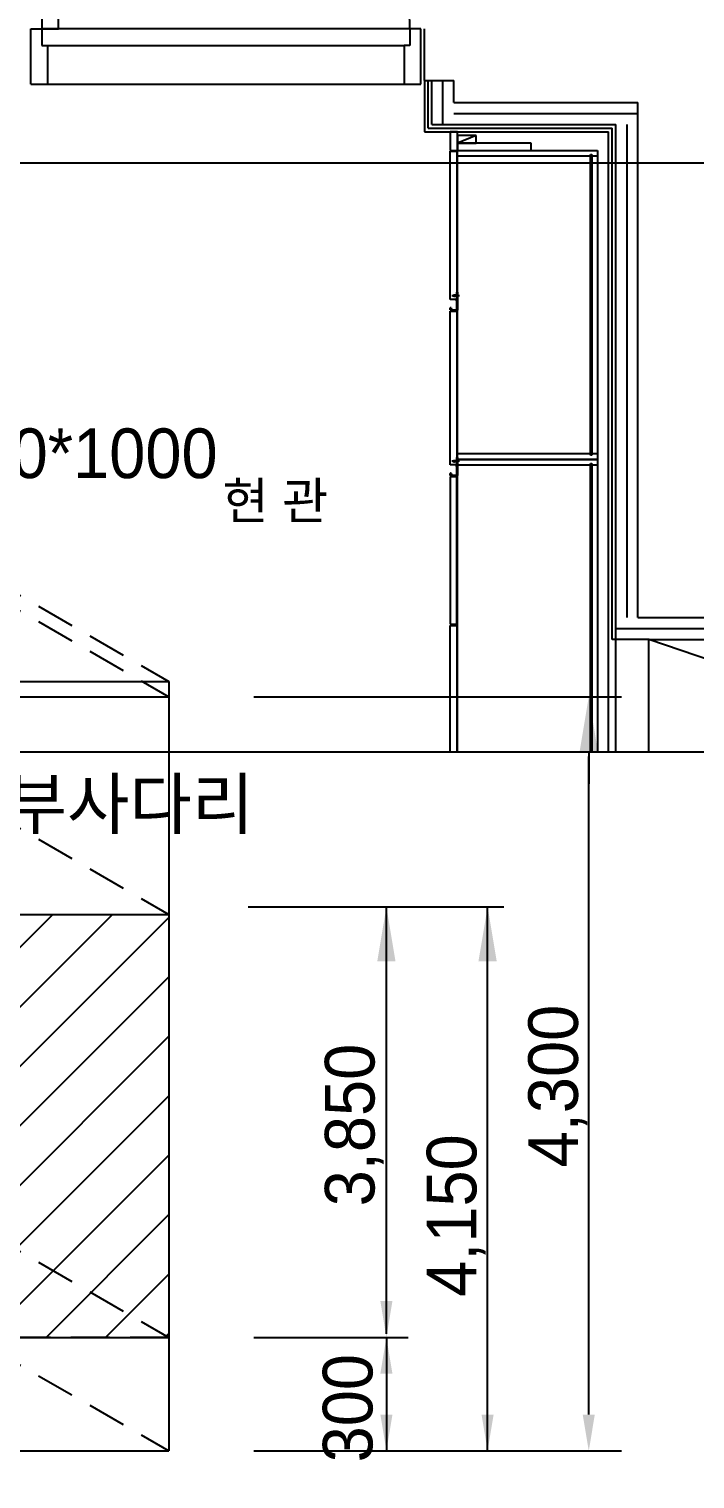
# Model space of a CAD drawing. Header units: millimetres. Extents: x 968909 to 1007504, y 395965 to 423289.
# Drawn here: x 988191 to 990001, y 401967 to 405909 of the extents above; entities that cross this region are included whole.
import ezdxf
from ezdxf.enums import TextEntityAlignment as Align

# ---------------------------------------------------------------- set-up
doc = ezdxf.new("R2010")
doc.units = ezdxf.units.MM
doc.header["$LTSCALE"] = 100
doc.linetypes.add('HID', pattern=[2.3, 1.5, -0.8])
for name, color, linetype in [('1', 1, 'Continuous'), ('l4', 4, 'Continuous'), ('TEX', 3, 'Continuous')]:
    doc.layers.add(name, color=color, linetype=linetype)
doc.styles.add('돋움', font='Dotum.ttf')
doc.styles.add('돋음', font='Dotum.ttf')

msp = doc.modelspace()

# ---------------------------------------------------------------- hatches: boundary and pattern name
at = {"layer": '1'}
h = msp.add_hatch(dxfattribs=at)
h.set_pattern_fill('ANSI31', color=256, scale=36, style=0)
h.set_pattern_definition([(45, (819837.22, -201034.51), (-80.822305, 80.822305), [])])
h.paths.add_polyline_path([(983187.5, 404591.6), (985075.4, 403501.6), (988571.3, 403501.6), (988571.3, 402351.7), (985075.4, 402351.7), (983187.5, 403441.6)])

# ---------------------------------------------------------------- linework, layer by layer
at = {"linetype": 'HID', "ltscale": 0.7}
for p, q in [((986683.4, 405224.8, 54985.4), (988571.3, 404134.8, 54985.4)), ((986683.4, 405183.2, 54985.4), (988571.3, 404093.3, 54985.4)), ((986683.4, 404591.6, 54985.4), (988571.3, 403501.6, 54985.4)), ((986683.4, 403441.6, 54985.4), (988571.3, 402351.7, 54985.4)), ((986683.4, 403132.9, 54985.4), (988571.3, 402043, 54985.4))]:
    msp.add_line(p, q, dxfattribs=at)
at = {"color": 7}
for p, q in [((985075.4, 404134.8, 54985.4), (988571.3, 404134.8, 54985.4)), ((988571.3, 404134.8, 54985.4), (988571.3, 402043, 54985.4)), ((985075.4, 404093.3, 54985.4), (988571.3, 404093.3, 54985.4)), ((988802.4, 404093.3, 54985.4), (989801.7, 404093.3, 54985.4)), ((989712.7, 403944.9, 54985.4), (989712.7, 403856.7, 54985.4)), ((989712.7, 402141.9, 54985.4), (989712.7, 403930.8, 54985.4)), ((989162.7, 402361.2, 54985.4), (989162.7, 403522.4, 54985.4)), ((989437.7, 402043, 54985.4), (989437.7, 403522.4, 54985.4)), ((988802.4, 402351.7, 54985.4), (989221.9, 402351.7, 54985.4)), ((985075.4, 402043, 54985.4), (988571.3, 402043, 54985.4)), ((988802.4, 402043, 54985.4), (989801.7, 402043, 54985.4))]:
    msp.add_line(p, q, dxfattribs=at)
for p, q in [((988787.3, 403522.4, 54985.4), (989481.9, 403522.4, 54985.4)), ((989162.7, 402351.7, 54985.4), (989162.7, 402043, 54985.4))]:
    msp.add_line(p, q)
at = {"linetype": 'Continuous'}
for p, q in [((985075.4, 403501.6, 54985.4), (988571.3, 403501.6, 54985.4)), ((985075.4, 402351.7, 54985.4), (988571.3, 402351.7, 54985.4))]:
    msp.add_line(p, q, dxfattribs=at)
at = {"elevation": 54985.4}
msp.add_lwpolyline([(982029.1, 405545.1), (997615.4, 405545.1), (997615.4, 395965.3), (982029.1, 395965.3)], close=True, dxfattribs=at)
at = {"linetype": 'HID', "ltscale": 0.7, "elevation": 54985.4}
msp.add_lwpolyline([(983187.5, 404591.6), (985075.4, 403501.6), (988571.3, 403501.6), (988571.3, 402351.7), (985075.4, 402351.7), (983187.5, 403441.6), (983187.5, 404591.6)], dxfattribs=at)
at = {"color": 7}
for points in [[(989687.9, 403944.9, 54985.4), (989737.4, 403944.9, 54985.4), (989712.7, 404093.3, 54985.4)], [(989146.2, 402450.5, 54985.4), (989179.1, 402450.5, 54985.4), (989162.7, 402351.7, 54985.4)], [(989146.2, 402252.8, 54985.4), (989179.1, 402252.8, 54985.4), (989162.7, 402351.7, 54985.4)], [(989146.2, 402141.9, 54985.4), (989179.1, 402141.9, 54985.4), (989162.7, 402043, 54985.4)], [(989421.2, 402141.9, 54985.4), (989454.1, 402141.9, 54985.4), (989437.7, 402043, 54985.4)], [(989696.2, 402141.9, 54985.4), (989729.1, 402141.9, 54985.4), (989712.7, 402043, 54985.4)]]:
    msp.add_solid(points, dxfattribs=at)
for points in [[(989137.9, 403374.1, 54985.4), (989187.4, 403374.1, 54985.4), (989162.7, 403522.4, 54985.4)], [(989412.9, 403374.1, 54985.4), (989462.4, 403374.1, 54985.4), (989437.7, 403522.4, 54985.4)]]:
    msp.add_solid(points)
at = {"layer": 'l4'}
for p, q in [((988226.3, 406908.7, 0), (988226.3, 405908.7, 0)), ((988271.3, 405908.7, 0), (988271.3, 406908.7, 0)), ((988196.3, 405908.7, 0), (988226.3, 405908.7, 0)), ((988196.3, 405758.7, 0), (988196.3, 405908.7, 0)), ((989226.3, 405908.7, 0), (988226.3, 405908.7, 0)), ((988226.3, 405908.7, 0), (988226.3, 405863.7, 0)), ((988226.3, 405908.7, 0), (988271.3, 405908.7, 0)), ((989226.3, 405908.7, 0), (989226.3, 405863.7, 0)), ((989256.3, 405908.7, 0), (989226.3, 405908.7, 0)), ((989256.3, 405758.7, 0), (989256.3, 405908.7, 0)), ((989266.3, 405768.7, 54985.4), (989266.3, 405908.7, 54985.4)), ((988226.3, 405863.7, 0), (988241.3, 405863.7, 0)), ((988241.3, 405863.7, 0), (989211.3, 405863.7, 0)), ((988241.3, 405863.7, 0), (988241.3, 405758.7, 0)), ((989226.3, 405863.7, 0), (989211.3, 405863.7, 0)), ((989211.3, 405863.7, 0), (989211.3, 405758.7, 0)), ((989266.3, 405768.7, 0), (989266.3, 405628.7, 0)), ((989266.3, 405768.7, 54985.4), (989346.3, 405768.7, 54985.4)), ((989276.3, 405638.7, 0), (989276.3, 405768.7, 0)), ((989286.3, 405648.7, 0), (989286.3, 405768.7, 0)), ((989316.3, 405648.7, 0), (989316.3, 405768.7, 0)), ((989346.3, 405708.7, 54985.4), (989346.3, 405768.7, 54985.4)), ((988196.3, 405758.7, 0), (988241.3, 405758.7, 0)), ((988241.3, 405758.7, 0), (989211.3, 405758.7, 0)), ((989211.3, 405758.7, 0), (989256.3, 405758.7, 0)), ((989346.3, 405708.7, 54985.4), (989846.3, 405708.7, 54985.4)), ((989846.3, 404308.7, 54985.4), (989846.3, 405708.7, 54985.4)), ((989286.3, 405648.7, 0), (989786.3, 405648.7, 0)), ((989346.3, 405678.7, 0), (989846.3, 405678.7, 0)), ((989786.3, 404248.7, 0), (989786.3, 405648.7, 0)), ((989816.3, 405648.7, 0), (989816.3, 404308.7, 0)), ((989266.3, 405628.7, 0), (989766.3, 405628.7, 0)), ((989276.3, 405638.7, 0), (989776.3, 405638.7, 0)), ((989356.3, 405628.7, 0), (989336.3, 405628.7, 0)), ((989336.3, 405628.7, 0), (989336.3, 405578.7, 0)), ((989356.3, 405578.7, 0), (989356.3, 405628.7, 0)), ((989406.3, 405618.7, 0), (989356.3, 405598.7, 0)), ((989406.3, 405618.7, 0), (989356.3, 405618.7, 0)), ((989356.3, 405618.7, 0), (989356.3, 405598.7, 0)), ((989406.3, 405598.7, 0), (989406.3, 405618.7, 0)), ((989766.3, 403942.8, 0), (989766.3, 405628.7, 0)), ((989776.3, 404248.7, 0), (989776.3, 405638.7, 0)), ((989336.3, 405578.7, 0), (989356.3, 405578.7, 0)), ((989336.3, 405173.6, 0), (989336.3, 405576.7, 0)), ((989336.3, 405576.7, 0), (989354.3, 405576.7, 0)), ((989354.3, 405576.7, 0), (989354.3, 405173.6, 0)), ((989556.3, 405598.7, 0), (989356.3, 405598.7, 0)), ((989356.3, 405598.7, 0), (989356.3, 405578.7, 0)), ((989356.3, 405598.7, 0), (989406.3, 405598.7, 0)), ((989356.3, 405578.7, 0), (989736.3, 405578.7, 0)), ((989356.3, 404738.7, 0), (989356.3, 405578.7, 0)), ((989356.3, 405578.7, 0), (989556.3, 405578.7, 0)), ((989556.3, 405578.7, 0), (989556.3, 405598.7, 0)), ((989717.3, 405567.7, 0), (989721.3, 405567.7, 0)), ((989717.3, 404749.7, 0), (989717.3, 405567.7, 0)), ((989721.3, 405567.7, 0), (989721.3, 404749.7, 0)), ((989736.3, 405578.7, 0), (989736.3, 404738.7, 0)), ((989356.3, 405563.7, 0), (989736.3, 405563.7, 0)), ((989354.3, 405173.6, 0), (989336.3, 405173.6, 0)), ((989361.1, 405183.6, 0), (989340.8, 405183.6, 0)), ((989343.3, 405183.7, 0), (989343.1, 405183.6, 0)), ((989343.1, 405183.6, 0), (989343.4, 405183.5, 0)), ((989344.2, 405184.2, 0), (989343.7, 405183.9, 0)), ((989344, 405183.2, 0), (989344.7, 405182.8, 0)), ((989345.2, 405184.7, 0), (989344.7, 405184.4, 0)), ((989345.9, 405182.5, 0), (989345.4, 405182.5, 0)), ((989346.2, 405184.8, 0), (989345.7, 405184.8, 0)), ((989346.9, 405182.5, 0), (989346.5, 405182.5, 0)), ((989347.2, 405184.8, 0), (989346.7, 405184.8, 0)), ((989348, 405182.5, 0), (989347.5, 405182.5, 0)), ((989348.4, 405184.8, 0), (989347.8, 405184.8, 0)), ((989349.2, 405182.5, 0), (989348.6, 405182.5, 0)), ((989349.5, 405184.8, 0), (989349, 405184.8, 0)), ((989350.3, 405182.5, 0), (989349.7, 405182.5, 0)), ((989350.6, 405184.8, 0), (989350.1, 405184.8, 0)), ((989351.4, 405182.5, 0), (989350.9, 405182.5, 0)), ((989351.8, 405184.8, 0), (989351.2, 405184.8, 0)), ((989355.5, 405182.5, 0), (989352, 405182.5, 0)), ((989352.9, 405184.8, 0), (989352.4, 405184.8, 0)), ((989353, 405173.6, 0), (989354.3, 405173.6, 0)), ((989354.4, 405184.8, 0), (989353.5, 405184.8, 0)), ((989354.3, 405183.9, 0), (989354.3, 405193.6, 0)), ((989354.3, 405193.6, 0), (989355.2, 405193.6, 0)), ((989354.6, 405183.6, 0), (989354.3, 405183.9, 0)), ((989354.3, 405183.3, 0), (989354.6, 405183.6, 0)), ((989354.3, 405173.6, 0), (989354.3, 405183.3, 0)), ((989355.5, 405184.8, 0), (989355, 405184.8, 0)), ((989355.5, 405193.3, 0), (989355.5, 405144.6, 0)), ((989355.5, 405183.6, 0), (989355.5, 405186.1, 0)), ((989355.5, 405186.1, 0), (989356, 405186.1, 0)), ((989355.5, 405184.8, 0), (989355.5, 405182.5, 0)), ((989355.5, 405183.6, 0), (989355.5, 405181.1, 0)), ((989355.5, 405181.1, 0), (989356, 405181.1, 0)), ((989356, 405183.6, 0), (989356, 405186.1, 0)), ((989356, 405183.6, 0), (989356, 405181.1, 0)), ((989356.4, 405183.6, 0), (989357, 405183.9, 0)), ((989357, 405183.3, 0), (989356.4, 405183.6, 0)), ((989336.3, 405145.6, 0), (989336.3, 405150.6, 0)), ((989336.3, 404723.6, 0), (989336.3, 405141.7, 0)), ((989336.3, 405141.7, 0), (989354.3, 405141.7, 0)), ((989337.3, 405151.6, 0), (989337.5, 405151.6, 0)), ((989354.5, 405143.6, 0), (989338.3, 405143.6, 0)), ((989338.5, 405150.8, 0), (989339.2, 405146.7, 0)), ((989340.6, 405145.4, 0), (989351.7, 405145.4, 0)), ((989353.7, 405147.4, 0), (989353.7, 405166.6, 0)), ((989354.3, 405141.7, 0), (989354.3, 404723.6, 0)), ((989354.3, 404733.9, 0), (989354.3, 404743.6, 0)), ((989354.3, 404743.6, 0), (989355.2, 404743.6, 0)), ((989355.5, 404743.3, 0), (989355.5, 404694.6, 0)), ((989736.3, 404753.7, 0), (989356.3, 404753.7, 0)), ((989356.3, 404738.7, 0), (989736.3, 404738.7, 0)), ((989356.3, 403942.8, 0), (989356.3, 404738.7, 0)), ((989356.3, 404738.7, 0), (989736.3, 404738.7, 0)), ((989736.3, 404738.7, 0), (989356.3, 404738.7, 0)), ((989721.3, 404749.7, 0), (989717.3, 404749.7, 0)), ((989736.3, 404738.7, 0), (989736.3, 403942.8, 0)), ((989354.3, 404723.6, 0), (989336.3, 404723.6, 0)), ((989336.3, 404695.6, 0), (989336.3, 404700.6, 0)), ((989337.3, 404701.6, 0), (989337.5, 404701.6, 0)), ((989338.5, 404700.8, 0), (989339.2, 404696.7, 0)), ((989361.1, 404733.6, 0), (989340.8, 404733.6, 0)), ((989343.3, 404733.7, 0), (989343.1, 404733.6, 0)), ((989343.1, 404733.6, 0), (989343.4, 404733.5, 0)), ((989344.2, 404734.2, 0), (989343.7, 404733.9, 0)), ((989344, 404733.2, 0), (989344.7, 404732.8, 0)), ((989345.2, 404734.7, 0), (989344.7, 404734.4, 0)), ((989345.9, 404732.5, 0), (989345.4, 404732.5, 0)), ((989346.2, 404734.8, 0), (989345.7, 404734.8, 0)), ((989346.9, 404732.5, 0), (989346.5, 404732.5, 0)), ((989347.2, 404734.8, 0), (989346.7, 404734.8, 0)), ((989348, 404732.5, 0), (989347.5, 404732.5, 0)), ((989348.4, 404734.8, 0), (989347.8, 404734.8, 0)), ((989349.2, 404732.5, 0), (989348.6, 404732.5, 0)), ((989349.5, 404734.8, 0), (989349, 404734.8, 0)), ((989350.3, 404732.5, 0), (989349.7, 404732.5, 0)), ((989350.6, 404734.8, 0), (989350.1, 404734.8, 0)), ((989351.4, 404732.5, 0), (989350.9, 404732.5, 0)), ((989351.8, 404734.8, 0), (989351.2, 404734.8, 0)), ((989355.5, 404732.5, 0), (989352, 404732.5, 0)), ((989352.9, 404734.8, 0), (989352.4, 404734.8, 0)), ((989353, 404723.6, 0), (989354.3, 404723.6, 0)), ((989354.4, 404734.8, 0), (989353.5, 404734.8, 0)), ((989353.7, 404697.4, 0), (989353.7, 404716.6, 0)), ((989354.6, 404733.6, 0), (989354.3, 404733.9, 0)), ((989354.3, 404733.3, 0), (989354.6, 404733.6, 0)), ((989354.3, 404723.6, 0), (989354.3, 404733.3, 0)), ((989355.5, 404734.8, 0), (989355, 404734.8, 0)), ((989355.5, 404733.6, 0), (989355.5, 404736.1, 0)), ((989355.5, 404736.1, 0), (989356, 404736.1, 0)), ((989355.5, 404734.8, 0), (989355.5, 404732.5, 0)), ((989355.5, 404733.6, 0), (989355.5, 404731.1, 0)), ((989355.5, 404731.1, 0), (989356, 404731.1, 0)), ((989356, 404733.6, 0), (989356, 404736.1, 0)), ((989356, 404733.6, 0), (989356, 404731.1, 0)), ((989356.3, 404723.7, 0), (989736.3, 404723.7, 0)), ((989356.4, 404733.6, 0), (989357, 404733.9, 0)), ((989357, 404733.3, 0), (989356.4, 404733.6, 0)), ((989717.3, 404727.7, 0), (989721.3, 404727.7, 0)), ((989717.3, 403942.8, 0), (989717.3, 404727.7, 0)), ((989721.3, 404727.7, 0), (989721.3, 403942.8, 0)), ((989354.3, 404691.6, 0), (989336.3, 404691.6, 0)), ((989336.3, 404691.6, 0), (989336.3, 404290.7, 0)), ((989354.5, 404693.6, 0), (989338.3, 404693.6, 0)), ((989340.6, 404695.4, 0), (989351.7, 404695.4, 0)), ((989354.3, 404290.7, 0), (989354.3, 404691.6, 0)), ((989846.3, 404308.7, 54985.4), (991966.3, 404308.7, 54985.4)), ((989336.3, 404290.7, 0), (989354.3, 404290.7, 0)), ((989336.3, 403942.8, 0), (989336.3, 404286.7, 0)), ((989336.3, 404286.7, 0), (989354.3, 404286.7, 0)), ((989354.3, 404286.7, 0), (989354.3, 403942.8, 0)), ((989786.3, 404278.7, 0), (991876.3, 404278.7, 0)), ((989786.3, 404248.7, 0), (989776.3, 404248.7, 0)), ((989786.3, 403942.8, 0), (989786.3, 404248.7, 0)), ((989876.3, 404248.7, 0), (989786.3, 404248.7, 0)), ((989876.3, 404248.7, 0), (991876.3, 404248.7, 0)), ((990775.9, 403942.8, 0), (989876.3, 404248.7, 0)), ((989876.3, 403942.8, 0), (989876.3, 404248.7, 0))]:
    msp.add_line(p, q, dxfattribs=at)
at = {"layer": 'l4', "elevation": 54985.4}
msp.add_lwpolyline([(972899.6, 420465.4), (1001940.9, 420465.4), (1001940.9, 403942.8), (972899.6, 403942.8)], close=True, dxfattribs=at)
at = {"layer": 'l4'}
for centre, radius, start, end in [((988226.3, 405908.7, 0), 1000, 0, 90), ((989345.5, 405182.2, 0), 2.64, 138.4173, 145.4861), ((989343.3, 405183.7, 0), 0.0741, 19.245, 98.3292), ((989379.4, 405194.8, 0), 37.7, 197.208, 197.5651), ((989345.6, 405184.8, 0), 2.53, 213.0258, 224.05), ((989343.7, 405184.2, 0), 0.29, 226.7385, 258.4595), ((989343.3, 405183.9, 0), 0.222, 1.7332, 18.5847), ((989343.5, 405184, 0), 0.0219, 48.5871, 143.9417), ((989345.6, 405184, 0), 2.09, 181.0515, 201.9033), ((989347.8, 405184.9, 0), 4.25, 193.523, 202.6398), ((989344.3, 405183.4, 0), 0.658, 203.4789, 214.209), ((989343.8, 405183.1, 0), 0.0219, 212.17, 307.5246), ((989343.4, 405183.7, 0), 0.766, 298.1286, 314.6055), ((989344.2, 405183.5, 0), 0.413, 219.6379, 234.7792), ((989346.7, 405182.3, 0), 3.14, 135.0147, 142.8638), ((989344.2, 405184.1, 0), 0.0996, 32.2014, 75.28), ((989389.4, 405197.6, 0), 47.1, 196.6282, 198.3072), ((989357.4, 405186.1, 0), 13, 187.231, 195.3461), ((989345.2, 405185.9, 0), 1.6, 242.5006, 249.1706), ((989344.5, 405184.5, 0), 0.0274, 40.3056, 135.6602), ((989356.1, 405187, 0), 11.7, 192.6422, 199.3353), ((989350.1, 405185.4, 0), 5.98, 205.8543, 211.4831), ((989346.6, 405183.1, 0), 1.8, 191.5474, 202.6161), ((989345.2, 405182.5, 0), 0.274, 198.946, 211.3213), ((989347.4, 405183.9, 0), 2.49, 199.6727, 214.0503), ((989344.5, 405183.8, 0), 1.61, 287.0142, 302.6927), ((989345, 405182.3, 0), 0.0274, 212.17, 307.5246), ((989347.4, 405182.4, 0), 3.14, 126.8791, 134.7481), ((989345.2, 405184.6, 0), 0.0453, 48.2383, 80.6468), ((989345.1, 405184.5, 0), 0.185, 30.5872, 55.7758), ((989344.5, 405184.1, 0), 0.907, 13.8562, 30.9069), ((989390.6, 405197.6, 0), 47.1, 196.3718, 198.7404), ((989345.5, 405182.7, 0), 0.181, 217.649, 248.8398), ((989345.5, 405184.9, 0), 0.0274, 32.17, 127.5246), ((989346.1, 405185.4, 0), 0.707, 217.5454, 239.3813), ((989345.3, 405184.8, 0), 0.274, 18.946, 31.3213), ((989341.1, 405183.9, 0), 4.54, 7.6099, 11.9688), ((989357.4, 405185.9, 0), 11.9, 186.4534, 195.5423), ((989357.2, 405186.8, 0), 11.6, 190.2097, 198.6604), ((989343.9, 405181, 0), 2.5, 27.6343, 36.5798), ((989347.2, 405184, 0), 1.41, 124.0207, 146.0817), ((989348.3, 405183.1, 0), 2.41, 190.1774, 202.2435), ((989346.2, 405182.2, 0), 0.0274, 212.17, 307.5246), ((989346.4, 405182.3, 0), 0.274, 198.946, 211.3213), ((989346, 405184.6, 0), 0.235, 27.3429, 36.48), ((989344.9, 405184.1, 0), 1.41, 13.1889, 28.003), ((989348.6, 405184, 0), 2.58, 200.8574, 213.7621), ((989344.7, 405183.7, 0), 2.2, 313.7829, 326.7419), ((989391.5, 405197.7, 0), 47.1, 196.3718, 198.7404), ((989346.4, 405185.1, 0), 0.0274, 32.17, 127.5246), ((989346.6, 405182.7, 0), 0.195, 218.8211, 238.7844), ((989344.1, 405184.4, 0), 2.51, 3.5644, 14.972), ((989346.2, 405185, 0), 0.274, 18.946, 31.3213), ((989348.8, 405186.5, 0), 2.66, 210.3355, 219.0204), ((989346.5, 405182.6, 0), 0.0453, 228.2383, 260.6468), ((989359.5, 405186.2, 0), 13, 187.0368, 195.3461), ((989358.2, 405187, 0), 11.7, 190.9113, 199.3353), ((989349.3, 405183.3, 0), 2.47, 192.5382, 204.455), ((989344.8, 405180.9, 0), 2.66, 30.3355, 39.0204), ((989349.7, 405184.1, 0), 2.77, 200.0249, 212.4635), ((989347.4, 405182.3, 0), 0.274, 198.946, 211.3213), ((989347.1, 405182.2, 0), 0.0274, 212.17, 307.5246), ((989349.4, 405182.6, 0), 3.14, 126.8791, 136.1819), ((989347.2, 405184.8, 0), 0.0453, 48.2383, 80.6468), ((989345.9, 405183.7, 0), 1.92, 309.8197, 323.7041), ((989347.1, 405184.6, 0), 0.235, 27.3429, 47.4419), ((989346.1, 405184.1, 0), 1.41, 13.1889, 28.003), ((989392.6, 405197.7, 0), 47.1, 196.3718, 198.7404), ((989347.7, 405182.8, 0), 0.287, 210.0693, 226.5252), ((989347.5, 405182.6, 0), 0.0453, 228.2383, 260.6468), ((989347.6, 405185.1, 0), 0.0274, 32.17, 127.5246), ((989345.2, 405184.4, 0), 2.51, 3.5644, 14.972), ((989347.4, 405185, 0), 0.274, 18.946, 31.3213), ((989349.9, 405186.5, 0), 2.66, 210.3355, 219.0204), ((989360.6, 405186.2, 0), 13, 187.0368, 195.3461), ((989359.3, 405187, 0), 11.7, 190.9113, 199.3353), ((989346, 405180.9, 0), 2.66, 30.3355, 39.0204), ((989350.5, 405183.3, 0), 2.47, 192.5382, 204.455), ((989348.5, 405182.3, 0), 0.274, 198.946, 211.3213), ((989350.6, 405182.6, 0), 3.14, 126.8791, 136.1819), ((989350.9, 405184.1, 0), 2.77, 200.0249, 212.4635), ((989347.1, 405183.7, 0), 1.92, 309.8197, 323.7041), ((989348.3, 405182.2, 0), 0.0274, 212.17, 307.5246), ((989348.2, 405184.6, 0), 0.235, 27.3429, 47.4419), ((989348.4, 405184.8, 0), 0.0453, 48.2383, 80.6468), ((989347.2, 405184.1, 0), 1.41, 13.1889, 28.003), ((989348.8, 405182.8, 0), 0.287, 210.0693, 226.5252), ((989393.8, 405197.7, 0), 47.1, 196.3718, 198.7404), ((989348.6, 405182.6, 0), 0.0453, 228.2383, 260.6468), ((989348.7, 405185.1, 0), 0.0274, 32.17, 127.5246), ((989348.5, 405185, 0), 0.274, 18.946, 31.3213), ((989351, 405186.5, 0), 2.66, 210.3355, 219.0204), ((989346.3, 405184.4, 0), 2.51, 3.5644, 14.972), ((989361.7, 405186.2, 0), 13, 187.0368, 195.3461), ((989360.4, 405187, 0), 11.7, 190.9113, 199.3353), ((989351.6, 405183.3, 0), 2.47, 192.5382, 204.455), ((989347.1, 405180.9, 0), 2.66, 30.3355, 39.0204), ((989351.7, 405182.6, 0), 3.14, 126.8791, 136.1819), ((989352, 405184.1, 0), 2.77, 200.0249, 212.4635), ((989348.2, 405183.7, 0), 1.92, 309.8197, 323.7041), ((989349.6, 405182.3, 0), 0.274, 198.946, 211.3213), ((989349.4, 405182.2, 0), 0.0274, 212.17, 307.5246), ((989349.4, 405184.6, 0), 0.235, 27.3429, 47.4419), ((989349.5, 405184.8, 0), 0.0453, 48.2383, 80.6468), ((989348.3, 405184.1, 0), 1.41, 13.1889, 28.003), ((989394.9, 405197.7, 0), 47.1, 196.3718, 198.7404), ((989349.9, 405182.8, 0), 0.287, 210.0693, 226.5252), ((989349.8, 405182.6, 0), 0.0453, 228.2383, 260.6468), ((989349.8, 405185.1, 0), 0.0274, 32.17, 127.5246), ((989347.5, 405184.4, 0), 2.51, 3.5644, 14.972), ((989349.6, 405185, 0), 0.274, 18.946, 31.3213), ((989352.2, 405186.5, 0), 2.66, 210.3355, 219.0204), ((989362.9, 405186.2, 0), 13, 187.0368, 195.3461), ((989361.6, 405187, 0), 11.7, 190.9113, 199.3353), ((989352.7, 405183.3, 0), 2.47, 192.5382, 204.455), ((989348.2, 405180.9, 0), 2.66, 30.3355, 39.0204), ((989353.2, 405184.1, 0), 2.77, 200.0249, 212.4635), ((989350.8, 405182.3, 0), 0.274, 198.946, 211.3213), ((989350.5, 405182.2, 0), 0.0274, 212.17, 307.5246), ((989352.8, 405182.6, 0), 3.14, 126.8791, 136.1819), ((989350.6, 405184.8, 0), 0.0453, 48.2383, 80.6468), ((989349.3, 405183.7, 0), 1.92, 309.8197, 323.7041), ((989350.5, 405184.6, 0), 0.235, 27.3429, 47.4419), ((989349.5, 405184.1, 0), 1.41, 13.1889, 28.003), ((989396, 405197.7, 0), 47.1, 196.3718, 198.7404), ((989351.1, 405182.8, 0), 0.287, 210.0693, 226.5252), ((989350.9, 405182.6, 0), 0.0453, 228.2383, 260.6468), ((989353.3, 405186.5, 0), 2.66, 210.3355, 219.0204), ((989350.8, 405185, 0), 0.274, 18.946, 31.3213), ((989348.6, 405184.4, 0), 2.51, 3.5644, 14.972), ((989351, 405185.1, 0), 0.0274, 32.17, 127.5246), ((989364, 405186.2, 0), 13, 187.0368, 195.3461), ((989362.7, 405187, 0), 11.7, 190.9113, 199.3353), ((989349.4, 405180.9, 0), 2.66, 30.3355, 39.0204), ((989353.9, 405183.3, 0), 2.47, 192.5382, 204.455), ((989351.9, 405182.3, 0), 0.274, 198.946, 211.3213), ((989354, 405182.6, 0), 3.14, 126.8791, 136.1819), ((989354.3, 405184.1, 0), 2.77, 200.0249, 212.4635), ((989350.5, 405183.7, 0), 1.92, 309.8197, 323.7041), ((989351.7, 405182.2, 0), 0.0274, 212.17, 307.5246), ((989351.8, 405184.8, 0), 0.0453, 48.2383, 80.6468), ((989351.6, 405184.6, 0), 0.235, 27.3429, 47.4419), ((989350.6, 405184.1, 0), 1.41, 13.1889, 28.003), ((989352.2, 405182.8, 0), 0.287, 210.0693, 226.5252), ((989397.2, 405197.7, 0), 47.1, 196.3718, 198.7404), ((989352, 405182.6, 0), 0.0453, 228.2383, 260.6468), ((989354.4, 405186.5, 0), 2.66, 210.3355, 219.0204), ((989351.9, 405185, 0), 0.274, 18.946, 31.3213), ((989352.1, 405185.1, 0), 0.0274, 32.17, 127.5246), ((989349.7, 405184.4, 0), 2.51, 3.5644, 14.972), ((989365.1, 405186.2, 0), 13, 187.0368, 195.3461), ((989363.8, 405187, 0), 11.7, 190.9113, 199.3353), ((989355, 405183.3, 0), 2.47, 192.5382, 204.455), ((989350.5, 405180.9, 0), 2.66, 30.3355, 39.0204), ((989355.4, 405184.1, 0), 2.77, 200.0249, 212.4635), ((989351.6, 405183.7, 0), 1.92, 309.8197, 323.7041), ((989353, 405182.3, 0), 0.274, 198.946, 211.3213), ((989352.8, 405182.2, 0), 0.0274, 212.17, 307.5246), ((989355.1, 405182.6, 0), 3.14, 126.8791, 136.1819), ((989352.9, 405184.8, 0), 0.0453, 48.2383, 80.6468), ((989352.8, 405184.6, 0), 0.235, 27.3429, 47.4419), ((989351.7, 405184.1, 0), 1.41, 13.1889, 28.003), ((989323.7, 405167.2, 0), 30, 358.9773, 12.4439), ((989398.3, 405197.7, 0), 47.1, 196.3718, 198.7404), ((989353.3, 405182.8, 0), 0.287, 210.0693, 226.5252), ((989353.2, 405182.6, 0), 0.0453, 228.2383, 260.6468), ((989353.3, 405185.1, 0), 0.0274, 32.17, 127.5246), ((989355.6, 405186.5, 0), 2.66, 210.3355, 219.0204), ((989353, 405185, 0), 0.274, 18.946, 31.3213), ((989350.9, 405184.4, 0), 2.51, 3.5644, 14.972), ((989366.3, 405186.2, 0), 13, 187.0368, 195.3461), ((989365, 405187, 0), 11.7, 190.9113, 199.3353), ((989356.2, 405183.3, 0), 2.47, 192.5382, 204.455), ((989351.6, 405180.9, 0), 2.66, 30.3355, 39.0204), ((989354.2, 405182.3, 0), 0.274, 198.946, 211.3213), ((989354, 405182.2, 0), 0.0274, 212.17, 307.5246), ((989356.6, 405184.1, 0), 2.77, 200.0249, 212.4635), ((989352.7, 405183.7, 0), 1.92, 309.8197, 323.7041), ((989354.5, 405182.8, 0), 0.287, 210.0693, 226.5252), ((989354.3, 405182.6, 0), 0.0453, 228.2383, 260.6468), ((989356.6, 405182.6, 0), 3.14, 126.8791, 136.1819), ((989354.4, 405184.8, 0), 0.0453, 48.2383, 80.6468), ((989354.3, 405184.6, 0), 0.235, 27.3429, 47.4419), ((989352.7, 405183.6, 0), 2.05, 21.6473, 31.9765), ((989354.7, 405185.1, 0), 0.0274, 32.17, 127.5246), ((989325.2, 405171.8, 0), 32, 20.8808, 23.0667), ((989357.1, 405186.5, 0), 2.66, 210.3355, 219.0204), ((989354.5, 405185, 0), 0.274, 18.946, 31.3213), ((989352.4, 405184.4, 0), 2.51, 3.5644, 14.972), ((989367.8, 405186.2, 0), 13, 187.0368, 192.9617), ((989345.6, 405183.4, 0), 9.48, 359.4206, 8.7578), ((989355.2, 405193.3, 0), 0.3, 360, 90), ((989353.6, 405183.6, 0), 3.43, 4.5021, 45.963), ((989353.6, 405183.6, 0), 3.43, 314.037, 355.4979), ((989337.3, 405150.6, 0), 1, 90, 180), ((989338.3, 405145.6, 0), 2, 180, 270), ((989337.5, 405150.6, 0), 1, 9.4623, 90), ((989340.6, 405146.9, 0), 1.5, 189.4623, 270), ((989351.7, 405147.4, 0), 2, 270, 0), ((989354.5, 405144.6, 0), 1, 270, 0), ((989355.2, 404743.3, 0), 0.3, 360, 90), ((989337.3, 404700.6, 0), 1, 90, 180), ((989337.5, 404700.6, 0), 1, 9.4623, 90), ((989345.5, 404732.2, 0), 2.64, 138.4173, 145.4861), ((989343.3, 404733.7, 0), 0.0741, 19.245, 98.3292), ((989379.4, 404744.8, 0), 37.7, 197.208, 197.5651), ((989345.6, 404734.8, 0), 2.53, 213.0258, 224.05), ((989343.7, 404734.2, 0), 0.29, 226.7385, 258.4595), ((989343.3, 404733.9, 0), 0.222, 1.7332, 18.5847), ((989343.5, 404734, 0), 0.0219, 48.5871, 143.9417), ((989345.6, 404734, 0), 2.09, 181.0515, 201.9033), ((989347.8, 404734.9, 0), 4.25, 193.523, 202.6398), ((989344.3, 404733.4, 0), 0.658, 203.4789, 214.209), ((989343.8, 404733.1, 0), 0.0219, 212.17, 307.5246), ((989343.4, 404733.7, 0), 0.766, 298.1286, 314.6055), ((989344.2, 404733.5, 0), 0.413, 219.6379, 234.7792), ((989346.7, 404732.3, 0), 3.14, 135.0147, 142.8638), ((989344.2, 404734.1, 0), 0.0996, 32.2014, 75.28), ((989389.4, 404747.6, 0), 47.1, 196.6282, 198.3072), ((989357.4, 404736.1, 0), 13, 187.231, 195.3461), ((989345.2, 404735.9, 0), 1.6, 242.5006, 249.1706), ((989344.5, 404734.5, 0), 0.0274, 40.3056, 135.6602), ((989356.1, 404737, 0), 11.7, 192.6422, 199.3353), ((989350.1, 404735.4, 0), 5.98, 205.8543, 211.4831), ((989346.6, 404733.1, 0), 1.8, 191.5474, 202.6161), ((989345.2, 404732.5, 0), 0.274, 198.946, 211.3213), ((989347.4, 404733.9, 0), 2.49, 199.6727, 214.0503), ((989344.5, 404733.8, 0), 1.61, 287.0142, 302.6927), ((989345, 404732.3, 0), 0.0274, 212.17, 307.5246), ((989347.4, 404732.4, 0), 3.14, 126.8791, 134.7481), ((989345.2, 404734.6, 0), 0.0453, 48.2383, 80.6468), ((989345.1, 404734.5, 0), 0.185, 30.5872, 55.7758), ((989344.5, 404734.1, 0), 0.907, 13.8562, 30.9069), ((989390.6, 404747.6, 0), 47.1, 196.3718, 198.7404), ((989345.5, 404732.7, 0), 0.181, 217.649, 248.8398), ((989345.5, 404734.9, 0), 0.0274, 32.17, 127.5246), ((989346.1, 404735.4, 0), 0.707, 217.5454, 239.3813), ((989345.3, 404734.8, 0), 0.274, 18.946, 31.3213), ((989341.1, 404733.9, 0), 4.54, 7.6099, 11.9688), ((989357.4, 404735.9, 0), 11.9, 186.4534, 195.5423), ((989357.2, 404736.8, 0), 11.6, 190.2097, 198.6604), ((989343.9, 404731, 0), 2.5, 27.6343, 36.5798), ((989347.2, 404734, 0), 1.41, 124.0207, 146.0817), ((989348.3, 404733.1, 0), 2.41, 190.1774, 202.2435), ((989346.2, 404732.2, 0), 0.0274, 212.17, 307.5246), ((989346.4, 404732.3, 0), 0.274, 198.946, 211.3213), ((989346, 404734.6, 0), 0.235, 27.3429, 36.48), ((989344.9, 404734.1, 0), 1.41, 13.1889, 28.003), ((989348.6, 404734, 0), 2.58, 200.8574, 213.7621), ((989344.7, 404733.7, 0), 2.2, 313.7829, 326.7419), ((989391.5, 404747.7, 0), 47.1, 196.3718, 198.7404), ((989346.4, 404735.1, 0), 0.0274, 32.17, 127.5246), ((989346.6, 404732.7, 0), 0.195, 218.8211, 238.7844), ((989344.1, 404734.4, 0), 2.51, 3.5644, 14.972), ((989346.2, 404735, 0), 0.274, 18.946, 31.3213), ((989348.8, 404736.5, 0), 2.66, 210.3355, 219.0204), ((989346.5, 404732.6, 0), 0.0453, 228.2383, 260.6468), ((989359.5, 404736.2, 0), 13, 187.0368, 195.3461), ((989358.2, 404737, 0), 11.7, 190.9113, 199.3353), ((989349.3, 404733.3, 0), 2.47, 192.5382, 204.455), ((989344.8, 404730.9, 0), 2.66, 30.3355, 39.0204), ((989349.7, 404734.1, 0), 2.77, 200.0249, 212.4635), ((989347.4, 404732.3, 0), 0.274, 198.946, 211.3213), ((989347.1, 404732.2, 0), 0.0274, 212.17, 307.5246), ((989349.4, 404732.6, 0), 3.14, 126.8791, 136.1819), ((989347.2, 404734.8, 0), 0.0453, 48.2383, 80.6468), ((989345.9, 404733.7, 0), 1.92, 309.8197, 323.7041), ((989347.1, 404734.6, 0), 0.235, 27.3429, 47.4419), ((989346.1, 404734.1, 0), 1.41, 13.1889, 28.003), ((989392.6, 404747.7, 0), 47.1, 196.3718, 198.7404), ((989347.7, 404732.8, 0), 0.287, 210.0693, 226.5252), ((989347.5, 404732.6, 0), 0.0453, 228.2383, 260.6468), ((989347.6, 404735.1, 0), 0.0274, 32.17, 127.5246), ((989345.2, 404734.4, 0), 2.51, 3.5644, 14.972), ((989347.4, 404735, 0), 0.274, 18.946, 31.3213), ((989349.9, 404736.5, 0), 2.66, 210.3355, 219.0204), ((989360.6, 404736.2, 0), 13, 187.0368, 195.3461), ((989359.3, 404737, 0), 11.7, 190.9113, 199.3353), ((989346, 404730.9, 0), 2.66, 30.3355, 39.0204), ((989350.5, 404733.3, 0), 2.47, 192.5382, 204.455), ((989348.5, 404732.3, 0), 0.274, 198.946, 211.3213), ((989350.6, 404732.6, 0), 3.14, 126.8791, 136.1819), ((989350.9, 404734.1, 0), 2.77, 200.0249, 212.4635), ((989347.1, 404733.7, 0), 1.92, 309.8197, 323.7041), ((989348.3, 404732.2, 0), 0.0274, 212.17, 307.5246), ((989348.2, 404734.6, 0), 0.235, 27.3429, 47.4419), ((989348.4, 404734.8, 0), 0.0453, 48.2383, 80.6468), ((989347.2, 404734.1, 0), 1.41, 13.1889, 28.003), ((989348.8, 404732.8, 0), 0.287, 210.0693, 226.5252), ((989393.8, 404747.7, 0), 47.1, 196.3718, 198.7404), ((989348.6, 404732.6, 0), 0.0453, 228.2383, 260.6468), ((989348.7, 404735.1, 0), 0.0274, 32.17, 127.5246), ((989348.5, 404735, 0), 0.274, 18.946, 31.3213), ((989351, 404736.5, 0), 2.66, 210.3355, 219.0204), ((989346.3, 404734.4, 0), 2.51, 3.5644, 14.972), ((989361.7, 404736.2, 0), 13, 187.0368, 195.3461), ((989360.4, 404737, 0), 11.7, 190.9113, 199.3353), ((989351.6, 404733.3, 0), 2.47, 192.5382, 204.455), ((989347.1, 404730.9, 0), 2.66, 30.3355, 39.0204), ((989351.7, 404732.6, 0), 3.14, 126.8791, 136.1819), ((989352, 404734.1, 0), 2.77, 200.0249, 212.4635), ((989348.2, 404733.7, 0), 1.92, 309.8197, 323.7041), ((989349.6, 404732.3, 0), 0.274, 198.946, 211.3213), ((989349.4, 404732.2, 0), 0.0274, 212.17, 307.5246), ((989349.4, 404734.6, 0), 0.235, 27.3429, 47.4419), ((989349.5, 404734.8, 0), 0.0453, 48.2383, 80.6468), ((989348.3, 404734.1, 0), 1.41, 13.1889, 28.003), ((989394.9, 404747.7, 0), 47.1, 196.3718, 198.7404), ((989349.9, 404732.8, 0), 0.287, 210.0693, 226.5252), ((989349.8, 404732.6, 0), 0.0453, 228.2383, 260.6468), ((989349.8, 404735.1, 0), 0.0274, 32.17, 127.5246), ((989347.5, 404734.4, 0), 2.51, 3.5644, 14.972), ((989349.6, 404735, 0), 0.274, 18.946, 31.3213), ((989352.2, 404736.5, 0), 2.66, 210.3355, 219.0204), ((989362.9, 404736.2, 0), 13, 187.0368, 195.3461), ((989361.6, 404737, 0), 11.7, 190.9113, 199.3353), ((989352.7, 404733.3, 0), 2.47, 192.5382, 204.455), ((989348.2, 404730.9, 0), 2.66, 30.3355, 39.0204), ((989353.2, 404734.1, 0), 2.77, 200.0249, 212.4635), ((989350.8, 404732.3, 0), 0.274, 198.946, 211.3213), ((989350.5, 404732.2, 0), 0.0274, 212.17, 307.5246), ((989352.8, 404732.6, 0), 3.14, 126.8791, 136.1819), ((989350.6, 404734.8, 0), 0.0453, 48.2383, 80.6468), ((989349.3, 404733.7, 0), 1.92, 309.8197, 323.7041), ((989350.5, 404734.6, 0), 0.235, 27.3429, 47.4419), ((989349.5, 404734.1, 0), 1.41, 13.1889, 28.003), ((989396, 404747.7, 0), 47.1, 196.3718, 198.7404), ((989351.1, 404732.8, 0), 0.287, 210.0693, 226.5252), ((989350.9, 404732.6, 0), 0.0453, 228.2383, 260.6468), ((989353.3, 404736.5, 0), 2.66, 210.3355, 219.0204), ((989350.8, 404735, 0), 0.274, 18.946, 31.3213), ((989348.6, 404734.4, 0), 2.51, 3.5644, 14.972), ((989351, 404735.1, 0), 0.0274, 32.17, 127.5246), ((989364, 404736.2, 0), 13, 187.0368, 195.3461), ((989362.7, 404737, 0), 11.7, 190.9113, 199.3353), ((989349.4, 404730.9, 0), 2.66, 30.3355, 39.0204), ((989353.9, 404733.3, 0), 2.47, 192.5382, 204.455), ((989351.9, 404732.3, 0), 0.274, 198.946, 211.3213), ((989354, 404732.6, 0), 3.14, 126.8791, 136.1819), ((989354.3, 404734.1, 0), 2.77, 200.0249, 212.4635), ((989350.5, 404733.7, 0), 1.92, 309.8197, 323.7041), ((989351.7, 404732.2, 0), 0.0274, 212.17, 307.5246), ((989351.8, 404734.8, 0), 0.0453, 48.2383, 80.6468), ((989351.6, 404734.6, 0), 0.235, 27.3429, 47.4419), ((989350.6, 404734.1, 0), 1.41, 13.1889, 28.003), ((989352.2, 404732.8, 0), 0.287, 210.0693, 226.5252), ((989397.2, 404747.7, 0), 47.1, 196.3718, 198.7404), ((989352, 404732.6, 0), 0.0453, 228.2383, 260.6468), ((989354.4, 404736.5, 0), 2.66, 210.3355, 219.0204), ((989351.9, 404735, 0), 0.274, 18.946, 31.3213), ((989352.1, 404735.1, 0), 0.0274, 32.17, 127.5246), ((989349.7, 404734.4, 0), 2.51, 3.5644, 14.972), ((989365.1, 404736.2, 0), 13, 187.0368, 195.3461), ((989363.8, 404737, 0), 11.7, 190.9113, 199.3353), ((989355, 404733.3, 0), 2.47, 192.5382, 204.455), ((989350.5, 404730.9, 0), 2.66, 30.3355, 39.0204), ((989355.4, 404734.1, 0), 2.77, 200.0249, 212.4635), ((989351.6, 404733.7, 0), 1.92, 309.8197, 323.7041), ((989353, 404732.3, 0), 0.274, 198.946, 211.3213), ((989352.8, 404732.2, 0), 0.0274, 212.17, 307.5246), ((989355.1, 404732.6, 0), 3.14, 126.8791, 136.1819), ((989352.9, 404734.8, 0), 0.0453, 48.2383, 80.6468), ((989352.8, 404734.6, 0), 0.235, 27.3429, 47.4419), ((989351.7, 404734.1, 0), 1.41, 13.1889, 28.003), ((989323.7, 404717.2, 0), 30, 358.9773, 12.4439), ((989398.3, 404747.7, 0), 47.1, 196.3718, 198.7404), ((989353.3, 404732.8, 0), 0.287, 210.0693, 226.5252), ((989353.2, 404732.6, 0), 0.0453, 228.2383, 260.6468), ((989353.3, 404735.1, 0), 0.0274, 32.17, 127.5246), ((989355.6, 404736.5, 0), 2.66, 210.3355, 219.0204), ((989353, 404735, 0), 0.274, 18.946, 31.3213), ((989350.9, 404734.4, 0), 2.51, 3.5644, 14.972), ((989366.3, 404736.2, 0), 13, 187.0368, 195.3461), ((989365, 404737, 0), 11.7, 190.9113, 199.3353), ((989356.2, 404733.3, 0), 2.47, 192.5382, 204.455), ((989351.6, 404730.9, 0), 2.66, 30.3355, 39.0204), ((989354.2, 404732.3, 0), 0.274, 198.946, 211.3213), ((989354, 404732.2, 0), 0.0274, 212.17, 307.5246), ((989356.6, 404734.1, 0), 2.77, 200.0249, 212.4635), ((989352.7, 404733.7, 0), 1.92, 309.8197, 323.7041), ((989354.5, 404732.8, 0), 0.287, 210.0693, 226.5252), ((989354.3, 404732.6, 0), 0.0453, 228.2383, 260.6468), ((989356.6, 404732.6, 0), 3.14, 126.8791, 136.1819), ((989354.4, 404734.8, 0), 0.0453, 48.2383, 80.6468), ((989354.3, 404734.6, 0), 0.235, 27.3429, 47.4419), ((989352.7, 404733.6, 0), 2.05, 21.6473, 31.9765), ((989354.7, 404735.1, 0), 0.0274, 32.17, 127.5246), ((989325.2, 404721.8, 0), 32, 20.8808, 23.0667), ((989357.1, 404736.5, 0), 2.66, 210.3355, 219.0204), ((989354.5, 404735, 0), 0.274, 18.946, 31.3213), ((989352.4, 404734.4, 0), 2.51, 3.5644, 14.972), ((989367.8, 404736.2, 0), 13, 187.0368, 192.9617), ((989345.6, 404733.4, 0), 9.48, 359.4206, 8.7578), ((989353.6, 404733.6, 0), 3.43, 4.5021, 45.963), ((989353.6, 404733.6, 0), 3.43, 314.037, 355.4979), ((989338.3, 404695.6, 0), 2, 180, 270), ((989340.6, 404696.9, 0), 1.5, 189.4623, 270), ((989351.7, 404697.4, 0), 2, 270, 0), ((989354.5, 404694.6, 0), 1, 270, 0)]:
    msp.add_arc(centre, radius, start, end, dxfattribs=at)

# ---------------------------------------------------------------- texts
at = {"layer": 'l4', "style": '돋음'}
msp.add_text('현 관', height=100, dxfattribs=at).set_placement((988860.9, 404626.2, 0), align=Align.MIDDLE_CENTER)
at = {"layer": 'TEX', "style": '돋움'}
for s, p in [('점검구 1000*1000', (987292.2, 404687.7, 54985.4)), ('내,외부사다리', (987737.5, 403734.7, 54985.4))]:
    msp.add_text(s, height=135, dxfattribs=at).set_placement(p)
for s, p in [('4,300', (989683.2, 402813.9, 54985.4)), ('3,850', (989130.4, 402707.9, 54985.4)), ('4,150', (989407.3, 402461.8, 54985.4)), ('300', (989124.8, 402011.8, 54985.4))]:
    msp.add_text(s, height=135, rotation=90, dxfattribs=at).set_placement(p)

doc.saveas('drawing.dxf')
